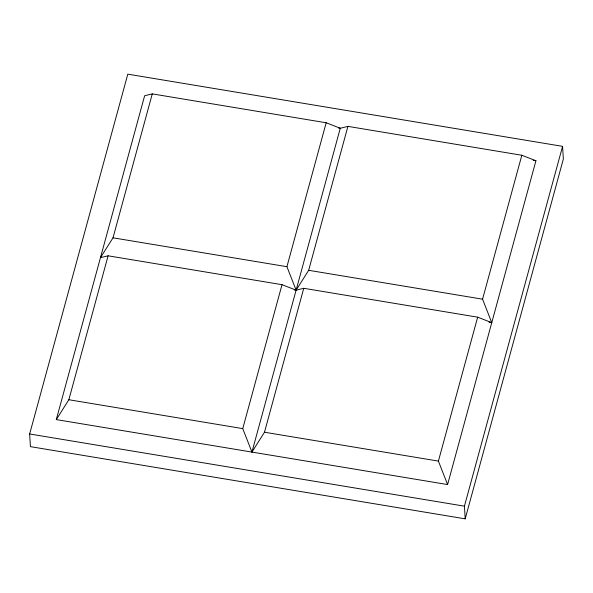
<?xml version="1.0" encoding="UTF-8"?>
<svg xmlns="http://www.w3.org/2000/svg" width="593" height="593" viewBox="0 0 593 593"><rect width="100%" height="100%" fill="white"/><g stroke="black" fill="none" stroke-linecap="round" stroke-linejoin="round"><path stroke-width="0.89" d="M29.65 433.98L127.799 74.155L562.572 146.352L563.35 159.02L465.201 518.845L30.428 446.648L29.65 433.98L464.423 506.17L465.201 518.845M56.298 419.592L144.633 95.755L152.275 93.887L326.18 122.766L340.278 128.244L347.921 126.376L521.833 155.255L535.931 160.733L447.596 484.57L56.298 419.592L68.847 399.734L108.104 255.805L282.016 284.684L296.115 290.162L303.749 288.294L477.661 317.173L491.76 322.651L482.569 299.183L521.833 155.255M108.104 255.805L100.462 257.673L113.011 237.815L152.275 93.887M303.749 288.294L264.493 432.223L251.943 452.081L242.752 428.613L282.016 284.684M294.291 289.866L296.115 290.162L286.923 266.694L326.18 122.766M251.943 452.081L340.278 128.244L338.462 127.94M296.115 290.162L308.664 270.304L347.921 126.376M447.596 484.57L438.405 461.102L477.661 317.173M464.423 506.17L562.572 146.352M533.196 160.28L535.931 160.733M113.011 237.815L286.923 266.694M308.664 270.304L482.569 299.183M489.032 322.199L491.76 322.651M68.847 399.734L242.752 428.613M264.493 432.223L438.405 461.102"/></g></svg>
